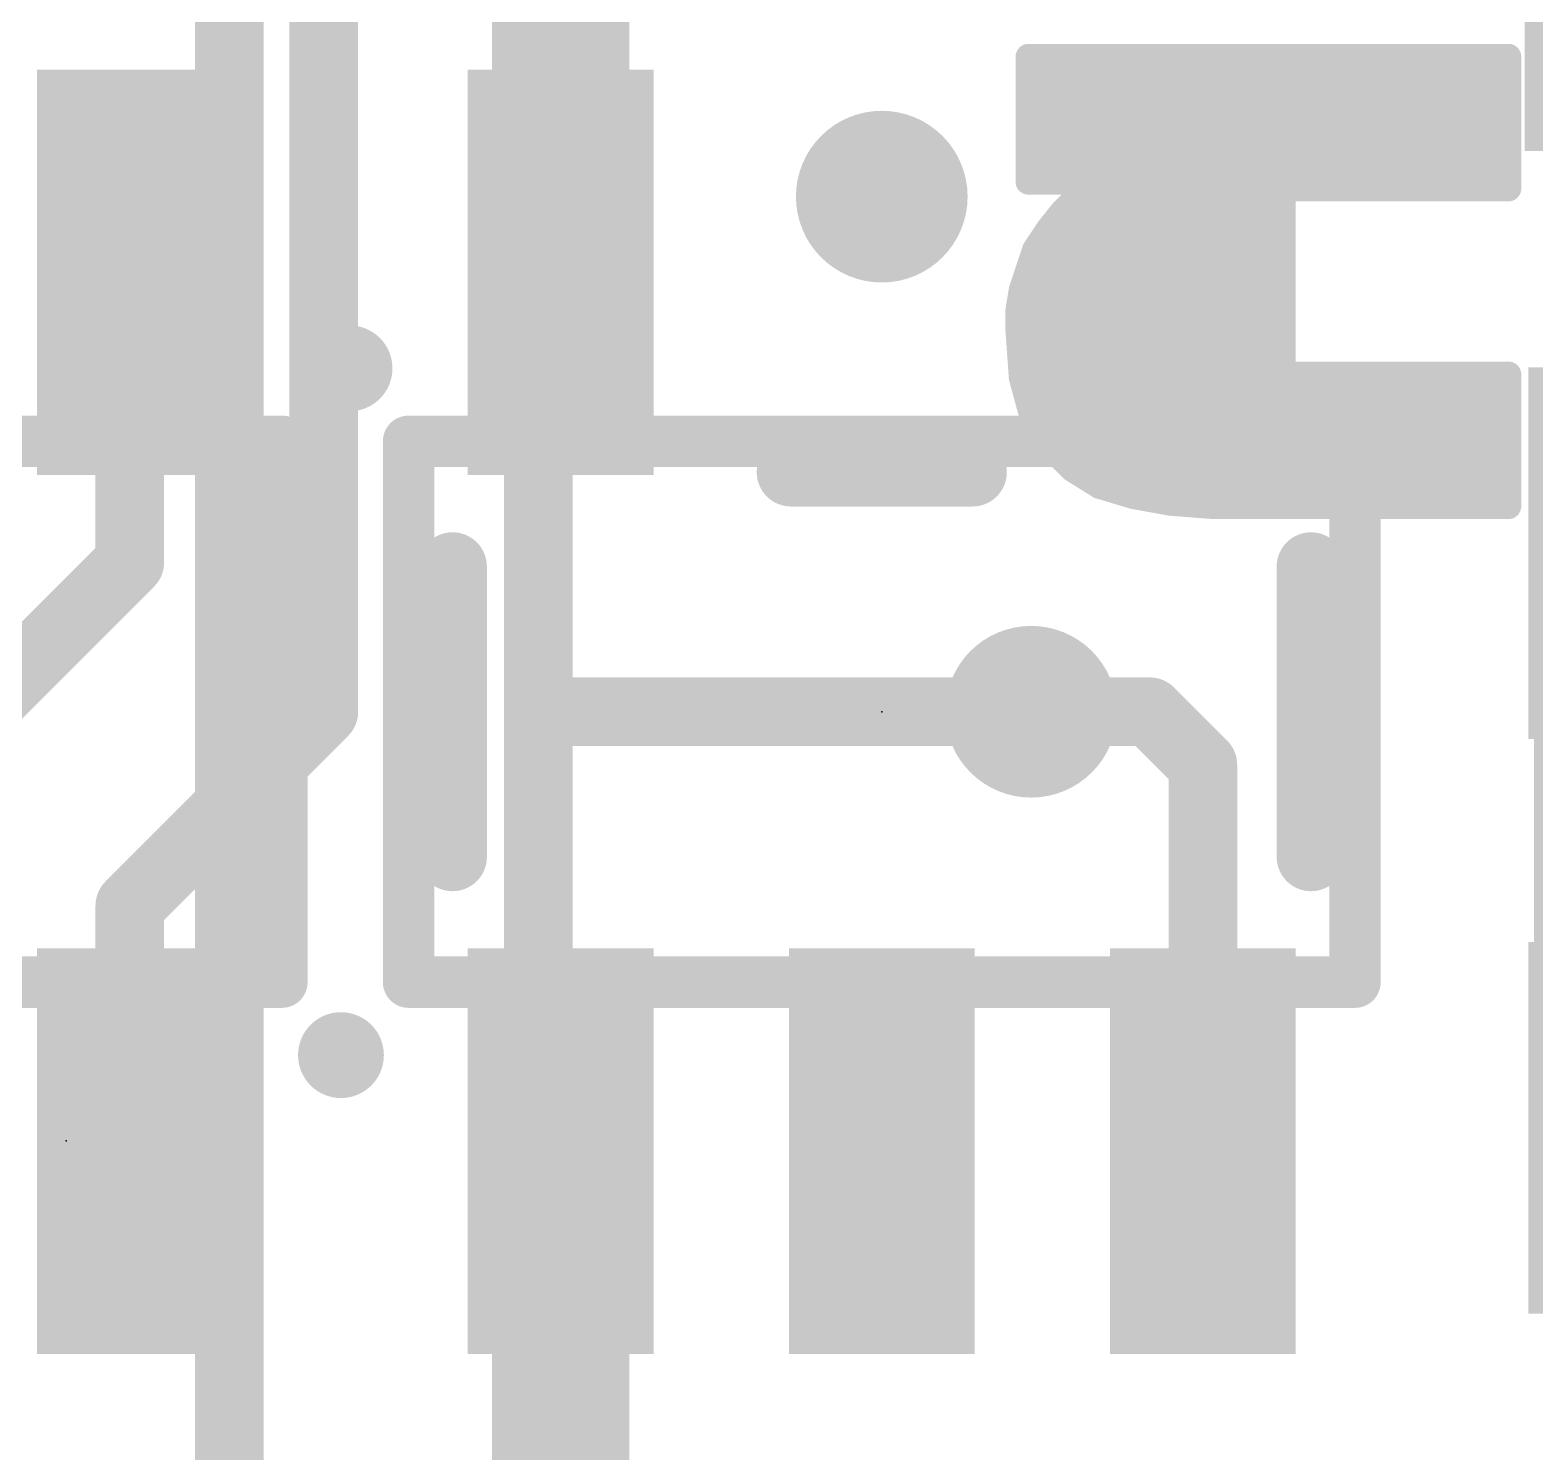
# Model space of a CAD drawing. Extents: x -33 to 53.6, y -19.6 to 58.5.
# Drawn here: x 7.005 to 11.458, y 23.21 to 27.417 of the extents above; entities that cross this region are included whole.
import ezdxf

# ---------------------------------------------------------------- set-up
doc = ezdxf.new("R2010")
doc.units = 0
for name, color, linetype in [('1', 12, 'CONTINUOUS'), ('16', 132, 'CONTINUOUS'), ('18', 110, 'CONTINUOUS'), ('21', 41, 'CONTINUOUS'), ('22', 40, 'CONTINUOUS'), ('23', 53, 'CONTINUOUS'), ('24', 53, 'CONTINUOUS'), ('51', 53, 'CONTINUOUS')]:
    doc.layers.add(name, color=color, linetype=linetype)

# ---------------------------------------------------------------- blocks, each defined once
blk = doc.blocks.new('RECT')
blk.add_solid([(-0.5, -0.5), (0.5, -0.5), (-0.5, 0.5), (0.5, 0.5)])
blk = doc.blocks.new('ROUNDV')
at = {"const_width": 0.5}
blk.add_lwpolyline([(0, -0.25, 1), (0, 0.25, 1), (0, -0.25)], format="xyb", dxfattribs=at)

msp = doc.modelspace()

# ---------------------------------------------------------------- linework, layer by layer
at = {"layer": '1'}
for points, const_width in [([(8.575, 26.7001), (8.575, 28.194)], 0.4064), ([(7.874, 27.559), (7.874, 25.4)], 0.2032), ([(7.3, 26.7001), (7.3, 25.842)], 0.2032), ([(7.3, 25.842), (6.35, 24.892)], 0.2032), ([(7.874, 25.4), (7.3, 24.826)], 0.2032), ([(9.967, 25.4), (10.3179, 25.4)], 0.2032), ([(10.3179, 25.4), (10.475, 25.2429)], 0.2032), ([(10.475, 24.0999), (10.475, 25.2429)], 0.2032), ([(7.3, 24.826), (7.3, 24.0999)], 0.2032), ([(8.575, 24.0999), (8.575, 22.987)], 0.4064)]:
    msp.add_lwpolyline(points, dxfattribs=dict(at, const_width=const_width))
for points, const_width in [([(7.3508, 26.7001, 1), (7.2492, 26.7001)], 0.1016), ([(8.4734, 26.7001, 1), (8.6766, 26.7001)], 0.2032), ([(7.3359, 25.8061, 1), (7.2641, 25.8779)], 0.1016), ([(7.2492, 25.842, 1), (7.3508, 25.842)], 0.1016), ([(7.9099, 25.3641, 1), (7.8381, 25.4359)], 0.1016), ([(9.967, 25.4508, 1), (9.967, 25.3492)], 0.1016), ([(10.3538, 25.4359, 1), (10.282, 25.3641)], 0.1016), ([(10.3179, 25.3492, 1), (10.3179, 25.4508)], 0.1016), ([(7.8232, 25.4, 1), (7.9248, 25.4)], 0.1016), ([(10.5258, 25.2429, 1), (10.4242, 25.2429)], 0.1016), ([(10.4391, 25.207, 1), (10.5109, 25.2788)], 0.1016), ([(7.3508, 24.826, 1), (7.2492, 24.826)], 0.1016), ([(7.2641, 24.8619, 1), (7.3359, 24.7901)], 0.1016), ([(8.6766, 24.0999, 1), (8.4734, 24.0999)], 0.2032), ([(7.2492, 24.0999, 1), (7.3508, 24.0999)], 0.1016), ([(10.4242, 24.0999, 1), (10.5258, 24.0999)], 0.1016)]:
    msp.add_lwpolyline(points, format="xyb", dxfattribs=dict(at, const_width=const_width))
at = {"layer": '16', "const_width": 0.2032}
for points in [[(8.509, 29.845), (8.509, 25.4)], [(7.5946, 9.1694), (7.5946, 29.3878)], [(8.509, 25.4), (8.509, 22.606)], [(9.967, 25.4), (8.509, 25.4)]]:
    msp.add_lwpolyline(points, dxfattribs=at)
at = {"layer": '16', "const_width": 0.1016}
for points in [[(8.5598, 25.4, 1), (8.4582, 25.4)], [(8.509, 25.4508, 1), (8.509, 25.3492)], [(9.967, 25.3492, 1), (9.967, 25.4508)], [(8.4582, 25.4, 1), (8.5598, 25.4)]]:
    msp.add_lwpolyline(points, format="xyb", dxfattribs=at)
at = {"layer": '21'}
for points, const_width in [([(7.9502, 26.3525, 1), (7.9502, 26.4795, 1), (7.9502, 26.3525)], 0.127), ([(9.2566, 26.1596, 1), (9.2566, 26.058)], 0.1016), ([(9.7934, 26.058, 1), (9.7934, 26.1596)], 0.1016), ([(7.6708, 25.8294, 1), (7.5692, 25.8294)], 0.1016), ([(8.3058, 25.8294, 1), (8.2042, 25.8294)], 0.1016), ([(10.8458, 25.8294, 1), (10.7442, 25.8294)], 0.1016), ([(7.5692, 24.9706, 1), (7.6708, 24.9706)], 0.1016), ([(8.2042, 24.9706, 1), (8.3058, 24.9706)], 0.1016), ([(10.7442, 24.9706, 1), (10.8458, 24.9706)], 0.1016), ([(7.9248, 24.3205, 1), (7.9248, 24.4475, 1), (7.9248, 24.3205)], 0.127)]:
    msp.add_lwpolyline(points, format="xyb", dxfattribs=dict(at, const_width=const_width))
at = {"layer": '21', "const_width": 0.2032}
for points in [[(9.2566, 26.1088), (9.7934, 26.1088)], [(7.62, 25.8294), (7.62, 24.9706)], [(8.255, 24.9706), (8.255, 25.8294)], [(10.795, 25.8294), (10.795, 24.9706)]]:
    msp.add_lwpolyline(points, dxfattribs=at)
at = {"layer": '22', "const_width": 0.0381}
for points in [[(9.978, 27.338, 1), (9.9399, 27.338)], [(9.959, 27.3571, 1), (9.959, 27.319)], [(11.3981, 27.338, 1), (11.36, 27.338)], [(11.379, 27.319, 1), (11.379, 27.3571)], [(9.959, 27.2987, 1), (9.959, 27.2606)], [(11.379, 27.2606, 1), (11.379, 27.2987)], [(9.959, 27.2225, 1), (9.959, 27.1844)], [(11.379, 27.1844, 1), (11.379, 27.2225)], [(9.959, 27.1463, 1), (9.959, 27.1082)], [(11.379, 27.1082, 1), (11.379, 27.1463)], [(9.959, 27.0701, 1), (9.959, 27.032)], [(11.379, 27.032, 1), (11.379, 27.0701)], [(9.9399, 26.968, 1), (9.978, 26.968)], [(9.959, 26.9939, 1), (9.959, 26.9558)], [(9.959, 26.987, 1), (9.959, 26.9489)], [(10.1781, 26.968, 1), (10.14, 26.968)], [(10.1696, 26.9421, 1), (10.1484, 26.9739)], [(10.159, 26.9489, 1), (10.159, 26.987)], [(10.539, 26.9671, 1), (10.539, 26.929)], [(10.5411, 26.9291, 1), (10.5369, 26.9669)], [(11.379, 26.9558, 1), (11.379, 26.9939)], [(11.379, 26.929, 1), (11.379, 26.9671)], [(10.0884, 26.9339, 1), (10.1096, 26.9021)], [(10.1125, 26.9045, 1), (10.0855, 26.9315)], [(10.14, 26.958, 1), (10.1781, 26.958)], [(10.3715, 26.9255, 1), (10.3865, 26.8905)], [(10.3888, 26.8917, 1), (10.3692, 26.9243)], [(10.4469, 26.9569, 1), (10.4511, 26.9191)], [(10.4565, 26.9205, 1), (10.4415, 26.9555)], [(11.36, 26.948, 1), (11.3981, 26.948)], [(10.0455, 26.8915, 1), (10.0725, 26.8645)], [(10.0739, 26.8661, 1), (10.0441, 26.8899)], [(10.0796, 26.9177, 1), (10.0796, 26.8796)], [(10.3192, 26.8943, 1), (10.3388, 26.8617)], [(10.3409, 26.8631, 1), (10.3171, 26.8929)], [(10.3633, 26.8796, 1), (10.3633, 26.9177)], [(10.0153, 26.8415, 1), (10.0153, 26.8034)], [(10.0041, 26.8399, 1), (10.0339, 26.8161)], [(10.0349, 26.8174, 1), (10.0031, 26.8386)], [(10.2671, 26.8529, 1), (10.2909, 26.8231)], [(10.2953, 26.8282, 1), (10.2627, 26.8478)], [(10.2696, 26.8034, 1), (10.2696, 26.8415)], [(9.9971, 26.762, 1), (9.9609, 26.774)], [(10.2327, 26.7978, 1), (10.2653, 26.7782)], [(10.2678, 26.7849, 1), (10.2302, 26.7911)], [(9.9717, 26.7653, 1), (9.9717, 26.7272)], [(9.9631, 26.7786, 1), (9.9949, 26.7574)], [(10.2579, 26.7256, 1), (10.2201, 26.7304)], [(10.242, 26.7272, 1), (10.242, 26.7653)], [(10.2202, 26.7311, 1), (10.2578, 26.7249)], [(9.9209, 26.654, 1), (9.9571, 26.642)], [(9.9578, 26.6449, 1), (9.9202, 26.6511)], [(9.9463, 26.6891, 1), (9.9463, 26.651)], [(10.2478, 26.6511, 1), (10.2102, 26.6449)], [(10.2317, 26.651, 1), (10.2317, 26.6891)], [(9.9481, 26.588, 1), (9.91, 26.588)], [(9.93, 26.6129, 1), (9.93, 26.5748)], [(10.2101, 26.6504, 1), (10.2479, 26.6456)], [(10.2577, 26.5917, 1), (10.2203, 26.5843)], [(10.238, 26.5748, 1), (10.238, 26.6129)], [(9.9102, 26.5911, 1), (9.9478, 26.5849)], [(10.2202, 26.5849, 1), (10.2578, 26.5911)], [(9.948, 26.5294, 1), (9.91, 26.5266)], [(9.91, 26.528, 1), (9.9481, 26.528)], [(9.9297, 26.5367, 1), (9.9297, 26.4986)], [(10.2653, 26.5478, 1), (10.2327, 26.5282)], [(10.2303, 26.5343, 1), (10.2677, 26.5417)], [(10.2612, 26.4986, 1), (10.2612, 26.5367)], [(10.2904, 26.5032, 1), (10.2676, 26.4728)], [(10.2627, 26.4782, 1), (10.2953, 26.4978)], [(10.3288, 26.4743, 1), (10.3092, 26.4417)], [(9.9352, 26.4605, 1), (9.9352, 26.4224)], [(10.3076, 26.4428, 1), (10.3304, 26.4732)], [(10.3467, 26.4224, 1), (10.3467, 26.4605)], [(10.3721, 26.4468, 1), (10.3659, 26.4092)], [(10.3592, 26.4117, 1), (10.3788, 26.4443)], [(10.4317, 26.4369, 1), (10.4263, 26.3991)], [(10.4259, 26.3992, 1), (10.4321, 26.4368)], [(9.9574, 26.393, 1), (9.9206, 26.383)], [(9.92, 26.3866, 1), (9.958, 26.3894)], [(9.9452, 26.3843, 1), (9.9452, 26.3462)], [(10.5014, 26.4269, 1), (10.4966, 26.3891)], [(10.4963, 26.3891, 1), (10.5017, 26.4269)], [(10.579, 26.417, 1), (10.579, 26.3789)], [(10.5766, 26.3791, 1), (10.5814, 26.4169)], [(11.3981, 26.398, 1), (11.36, 26.398)], [(11.379, 26.3789, 1), (11.379, 26.417)], [(11.379, 26.3462, 1), (11.379, 26.3843)], [(9.966, 26.3081, 1), (9.966, 26.27)], [(9.9857, 26.2873, 1), (9.9523, 26.2687)], [(11.379, 26.27, 1), (11.379, 26.3081)], [(9.9506, 26.273, 1), (9.9874, 26.283)], [(10.0052, 26.2319, 1), (10.0052, 26.1938)], [(10.0325, 26.2015, 1), (10.0055, 26.1745)], [(11.379, 26.1938, 1), (11.379, 26.2319)], [(10.0023, 26.1787, 1), (10.0357, 26.1973)], [(10.0704, 26.1557, 1), (10.0704, 26.1176)], [(10.0991, 26.1342, 1), (10.0789, 26.1018)], [(10.0755, 26.1045, 1), (10.1025, 26.1315)], [(11.379, 26.1176, 1), (11.379, 26.1557)], [(10.1745, 26.0862, 1), (10.1635, 26.0498)], [(10.1589, 26.0518, 1), (10.1791, 26.0842)], [(10.1943, 26.0795, 1), (10.1943, 26.0414)], [(11.379, 26.0414, 1), (11.379, 26.0795)], [(10.2724, 26.0567, 1), (10.2656, 26.0193)], [(10.2635, 26.0198, 1), (10.2745, 26.0562)], [(10.3805, 26.037, 1), (10.3775, 25.999)], [(10.3756, 25.9993, 1), (10.3824, 26.0367)], [(10.509, 26.0271, 1), (10.509, 25.989)], [(10.5075, 25.989, 1), (10.5105, 26.027)], [(11.36, 26.008, 1), (11.3981, 26.008)], [(11.379, 25.989, 1), (11.379, 26.0271)]]:
    msp.add_lwpolyline(points, format="xyb", dxfattribs=at)
at = {"layer": '22', "const_width": 0.0762}
for points in [[(9.959, 27.338), (9.959, 26.968)], [(11.379, 27.338), (9.959, 27.338)], [(11.379, 26.948), (11.379, 27.338)], [(9.959, 27.2796), (11.379, 27.2796)], [(9.959, 27.2034), (11.379, 27.2034)], [(9.959, 27.1272), (11.379, 27.1272)], [(9.959, 27.051), (11.379, 27.051)], [(9.959, 26.9748), (11.379, 26.9748)], [(9.959, 26.968), (10.159, 26.968)], [(10.159, 26.958), (10.099, 26.918)], [(10.159, 26.968), (10.159, 26.958)], [(10.449, 26.938), (10.539, 26.948)], [(10.539, 26.948), (11.379, 26.948)], [(10.099, 26.918), (10.059, 26.878)], [(10.329, 26.878), (10.379, 26.908)], [(10.379, 26.908), (10.449, 26.938)], [(10.059, 26.878), (10.019, 26.828)], [(10.0796, 26.8986), (10.3633, 26.8986)], [(10.279, 26.838), (10.329, 26.878)], [(10.019, 26.828), (9.979, 26.768)], [(10.0153, 26.8224), (10.2696, 26.8224)], [(10.249, 26.788), (10.279, 26.838)], [(9.979, 26.768), (9.939, 26.648)], [(10.239, 26.728), (10.249, 26.788)], [(9.9717, 26.7462), (10.242, 26.7462)], [(10.229, 26.648), (10.239, 26.728)], [(9.939, 26.648), (9.929, 26.588)], [(9.9463, 26.67), (10.2317, 26.67)], [(10.239, 26.588), (10.229, 26.648)], [(9.929, 26.588), (9.929, 26.528)], [(9.93, 26.5938), (10.238, 26.5938)], [(10.249, 26.538), (10.239, 26.588)], [(9.929, 26.528), (9.939, 26.388)], [(9.9297, 26.5176), (10.2612, 26.5176)], [(10.279, 26.488), (10.249, 26.538)], [(10.319, 26.458), (10.279, 26.488)], [(10.369, 26.428), (10.319, 26.458)], [(9.9352, 26.4414), (10.3467, 26.4414)], [(10.429, 26.418), (10.369, 26.428)], [(10.499, 26.408), (10.429, 26.418)], [(9.939, 26.388), (9.969, 26.278)], [(10.579, 26.398), (10.499, 26.408)], [(11.379, 26.398), (10.579, 26.398)], [(11.379, 26.008), (11.379, 26.398)], [(9.9452, 26.3652), (11.379, 26.3652)], [(9.966, 26.289), (11.379, 26.289)], [(9.969, 26.278), (10.019, 26.188)], [(10.0052, 26.2128), (11.379, 26.2128)], [(10.019, 26.188), (10.089, 26.118)], [(10.0704, 26.1366), (11.379, 26.1366)], [(10.089, 26.118), (10.169, 26.068)], [(10.169, 26.068), (10.269, 26.038)], [(10.1943, 26.0604), (11.379, 26.0604)], [(10.269, 26.038), (10.379, 26.018)], [(10.379, 26.018), (10.509, 26.008)], [(10.509, 26.008), (11.379, 26.008)]]:
    msp.add_lwpolyline(points, dxfattribs=at)
at = {"layer": '23'}
msp.add_point((9.525, 25.4), dxfattribs=at)
at = {"layer": '24'}
msp.add_point((7.112, 24.13), dxfattribs=at)
at = {"layer": '51'}
for points, const_width in [([(4.95, 26.2), (7.75, 26.2)], 0.1524), ([(7.75, 24.6), (7.75, 26.2)], 0.1524), ([(8.125, 26.2), (10.925, 26.2)], 0.1524), ([(8.125, 26.2), (8.125, 24.6)], 0.1524), ([(10.925, 26.2), (10.925, 24.6)], 0.1524), ([(11.506, 24.663), (11.506, 25.375)], 0.1016), ([(7.75, 24.6), (4.95, 24.6)], 0.1524), ([(10.925, 24.6), (8.125, 24.6)], 0.1524)]:
    msp.add_lwpolyline(points, dxfattribs=dict(at, const_width=const_width))
for points, const_width in [([(7.7881, 26.2, 1), (7.7119, 26.2)], 0.0762), ([(7.75, 26.1619, 1), (7.75, 26.2381)], 0.0762), ([(8.125, 26.2381, 1), (8.125, 26.1619)], 0.0762), ([(8.1631, 26.2, 1), (8.0869, 26.2)], 0.0762), ([(10.9631, 26.2, 1), (10.8869, 26.2)], 0.0762), ([(10.925, 26.1619, 1), (10.925, 26.2381)], 0.0762), ([(11.5314, 25.375, 1), (11.4806, 25.375)], 0.0508), ([(7.75, 24.5619, 1), (7.75, 24.6381)], 0.0762), ([(8.125, 24.6381, 1), (8.125, 24.5619)], 0.0762), ([(10.925, 24.5619, 1), (10.925, 24.6381)], 0.0762), ([(11.4806, 24.663, 1), (11.5314, 24.663)], 0.0508), ([(7.7119, 24.6, 1), (7.7881, 24.6)], 0.0762), ([(8.0869, 24.6, 1), (8.1631, 24.6)], 0.0762), ([(10.8869, 24.6, 1), (10.9631, 24.6)], 0.0762)]:
    msp.add_lwpolyline(points, format="xyb", dxfattribs=dict(at, const_width=const_width))

# ---------------------------------------------------------------- block references
at = {"layer": '1', "xscale": 1.1}
msp.add_blockref('RECT', (11.977, 27.559), dxfattribs=at)
at = {"layer": '1', "xscale": 0.55, "yscale": 1.2, "rotation": 180}
for p in [(7.3, 26.7001), (7.3, 24.0999)]:
    msp.add_blockref('RECT', p, dxfattribs=at)
at = {"layer": '1', "xscale": 0.55, "yscale": 1.2}
for p in [(8.575, 26.7001), (10.475, 26.7001), (8.575, 24.0999), (9.525, 24.0999), (10.475, 24.0999)]:
    msp.add_blockref('RECT', p, dxfattribs=at)
at = {"layer": '1', "xscale": 1.1, "rotation": 90}
for p in [(11.938, 25.869), (11.938, 24.169)]:
    msp.add_blockref('RECT', p, dxfattribs=at)
at = {"layer": '18', "xscale": 0.508, "yscale": 0.508}
for p in [(9.525, 26.924), (9.525, 26.924), (9.967, 25.4), (9.967, 25.4)]:
    msp.add_blockref('ROUNDV', p, dxfattribs=at)
at = {"layer": '51', "xscale": 0.5, "yscale": 0.65, "rotation": 180}
for p in [(7.3, 26.575), (7.3, 24.225)]:
    msp.add_blockref('RECT', p, dxfattribs=at)
at = {"layer": '51', "xscale": 0.5, "yscale": 0.65}
for p in [(8.575, 26.575), (10.475, 26.575), (8.575, 24.225), (9.525, 24.225), (10.475, 24.225)]:
    msp.add_blockref('RECT', p, dxfattribs=at)

doc.saveas('drawing.dxf')
